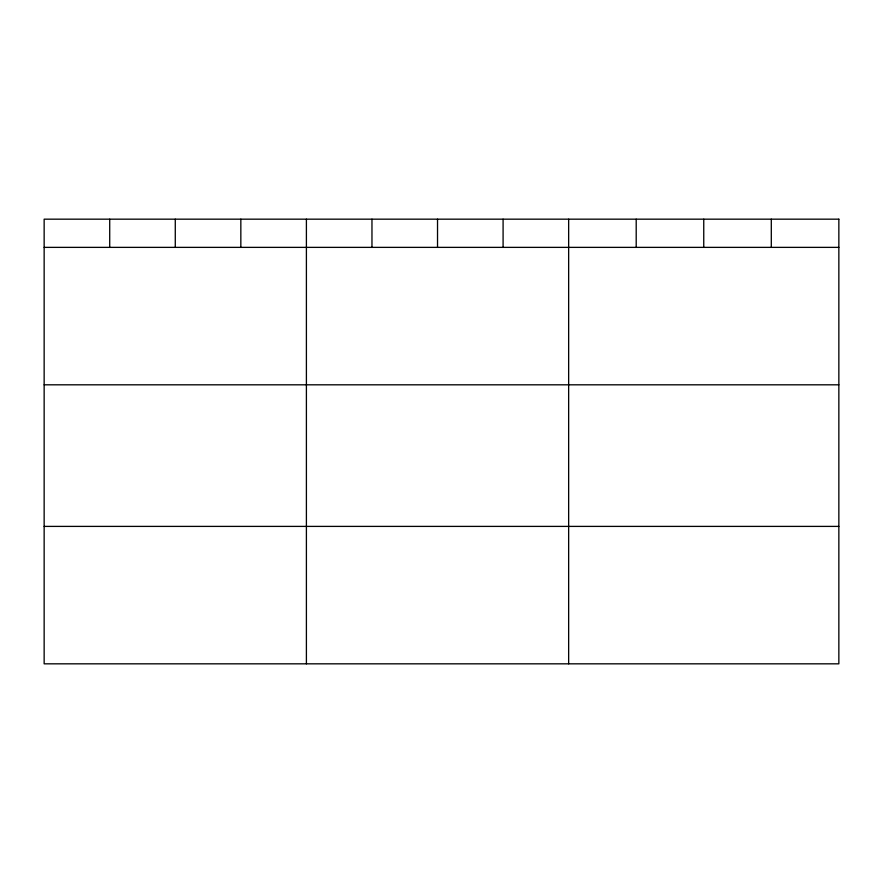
<?xml version="1.0" encoding="UTF-8"?>
<svg xmlns="http://www.w3.org/2000/svg" width="883" height="883" viewBox="0 0 883 883"><rect width="100%" height="100%" fill="white"/><g stroke="black" fill="none" stroke-linecap="round" stroke-linejoin="round"><path stroke-width="1.32" d="M44.15 247.372L838.85 247.372M44.15 384.811L838.85 384.811M44.15 526.4L838.85 526.4M771.3 219.172L771.3 247.372M703.751 219.172L703.751 247.372M636.202 219.172L636.202 247.372M568.652 219.172L568.652 663.828M503.089 219.172L503.089 247.372M437.526 219.172L437.526 247.372M371.964 219.172L371.964 247.372M306.401 219.172L306.401 663.828M240.838 219.172L240.838 247.372M175.276 219.172L175.276 247.372M109.713 219.172L109.713 247.372M838.85 219.172L44.15 219.172L44.15 663.828L838.85 663.828L838.85 219.172"/></g></svg>
